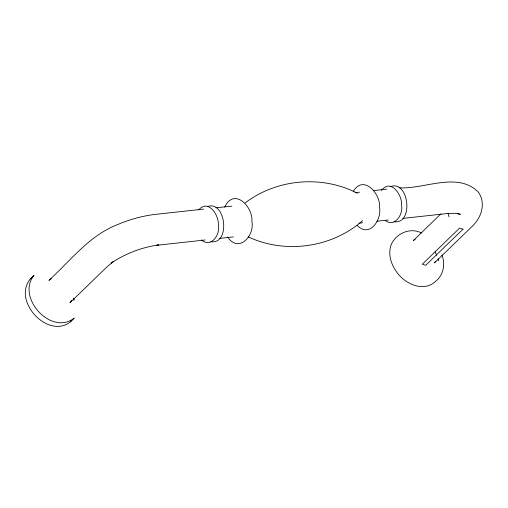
<?xml version="1.0" encoding="UTF-8"?>
<svg xmlns="http://www.w3.org/2000/svg" width="508" height="508" viewBox="0 0 508 508"><rect width="100%" height="100%" fill="white"/><g stroke="black" fill="none" stroke-linecap="round" stroke-linejoin="round"><path stroke-width="0.76" d="M224.707 207.105C234.124 187.052 253.181 206.731 251.917 221.571C254.692 235.845 238.69 253.517 227.679 237.007M30.296 278.949C10.909 302.698 52.876 344.151 74.206 318.097C51.162 336.201 16.04 297.313 33.992 275.361L30.296 278.949L32.023 277.736M71.692 300.272L69.99 302.724L107.283 266.573L113.144 261.823L111.265 263.055C125.444 253.587 141.745 247.269 158.642 244.951L156.534 245.294L205.137 239.986M70.51 321.685L71.317 320.516M435.724 261.08L434.448 262.915L471.976 226.536C481.336 217.964 486.302 203.308 478.352 192.145C457.727 171.082 423.494 189.662 399.053 187.763M198.717 209.944C208.236 198.457 219.151 215.456 218.351 225.019C220.65 234.296 210.852 248.698 201.536 239.935M353.371 191.205C363.823 174.111 380.956 194.285 379.597 207.626C381.667 219.996 369.57 238.195 357.181 225.444M381.483 190.475C390.677 178.022 402.463 195.091 401.517 205.016C403.619 213.931 394.64 228.327 385.21 220.32M440.893 213.874L413.391 240.532L415.201 239.268M362.623 220.669C331.807 247.764 285.217 254.298 248.114 236.811M51.346 278.651L48.933 280.34C70.58 260.636 89.135 235.706 117.265 224.714C129.076 219.685 141.478 216.135 154.222 214.503L203.657 209.106M207.124 206.68C225.914 199.371 230.848 244.919 210.826 241.675M245.148 202.921C276.835 178.778 322.097 174.936 357.422 193.269M390.29 186.677C409.073 179.368 414.007 224.917 393.986 221.672M373.107 190.684L386.817 189.103M219.666 238.398L233.35 236.906M359.035 223.177L362.541 222.796M376.898 221.228L388.303 219.983M402.939 218.383L447.307 213.538L454.889 213.277L460.356 214.262L457.619 213.671M215.843 207.791L231.864 206.14M355.041 192.57L359.543 192.195M421.646 233.02C410.407 227.222 397.021 232.969 391.509 243.821C386.969 254.921 392.024 267.373 399.682 275.774C408.222 285.058 424.351 291.446 434.962 281.876C443.293 275.825 445.681 264.503 441.947 255.149M435.058 251.962L436.721 255.302M448.139 213.316L449.059 216.903M438.169 259.01L438.518 260.382L438.182 258.959M73.539 298.132L74.06 300.184L73.724 298.767M463.004 229.14L425.742 265.29L422.3 264.243L459.588 228.092L463.004 229.14"/></g></svg>
